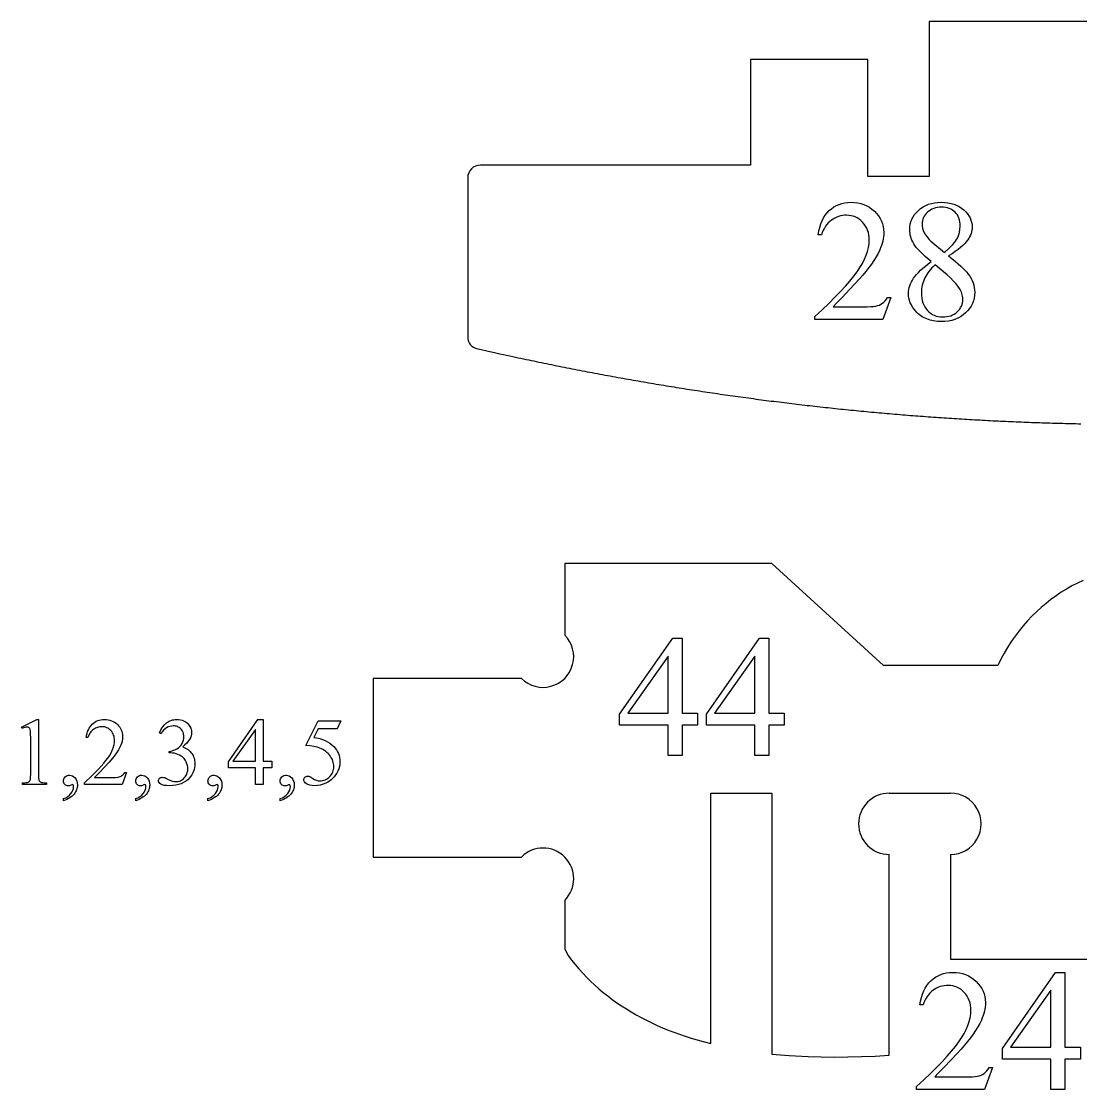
# Model space of a CAD drawing. Extents: x -27 to 581, y 232 to 579.
# Drawn here: x 367.6 to 420.7, y 462.7 to 516.2 of the extents above; entities that cross this region are included whole.
import ezdxf

# ---------------------------------------------------------------- set-up
doc = ezdxf.new("R2010")
doc.units = 0
doc.header["$MEASUREMENT"] = 0
doc.layers.get('0').update_dxf_attribs({"linetype": 'CONTINUOUS'})

msp = doc.modelspace()

# ---------------------------------------------------------------- linework, layer by layer
at = {"color": 1}
msp.add_line((434.206604, 516.228149), (413.119202, 516.228149), dxfattribs=at)
at = {"color": 1, "ltscale": 0.19435}
msp.add_line((413.119202, 516.228149), (413.119202, 508.454163), dxfattribs=at)
at = {"color": 1, "ltscale": 0.147057}
msp.add_line((410.047211, 514.308167), (404.164948, 514.308167), dxfattribs=at)
at = {"color": 1, "ltscale": 0.132214}
msp.add_line((404.164948, 514.308167), (404.164948, 509.019592), dxfattribs=at)
at = {"color": 1, "ltscale": 0.14635}
msp.add_line((410.047211, 508.454163), (410.047211, 514.308167), dxfattribs=at)
at = {"color": 1, "ltscale": 0.338807}
msp.add_line((404.164948, 509.019592), (390.612671, 509.019592), dxfattribs=at)
at = {"color": 1, "ltscale": 0.0768}
for p, q in [((413.119202, 508.454163), (410.047211, 508.454163)), ((402.161316, 477.522278), (405.233307, 477.522278))]:
    msp.add_line(p, q, dxfattribs=at)
at = {"color": 1, "ltscale": 0.198722}
msp.add_line((389.972687, 508.379608), (389.972687, 500.430725), dxfattribs=at)
at = {"color": 1, "ltscale": 0.004495}
msp.add_line((390.472534, 499.813721), (390.647888, 499.773895), dxfattribs=at)
at = {"color": 1, "ltscale": 0.007137}
msp.add_line((390.647888, 499.773895), (390.926331, 499.710968), dxfattribs=at)
at = {"color": 1, "ltscale": 0.006295}
msp.add_line((390.926331, 499.710968), (391.171997, 499.655762), dxfattribs=at)
at = {"color": 1, "ltscale": 0.005579}
msp.add_line((391.171997, 499.655762), (391.389801, 499.607117), dxfattribs=at)
at = {"color": 1, "ltscale": 0.004992}
msp.add_line((391.389801, 499.607117), (391.584747, 499.563843), dxfattribs=at)
at = {"color": 1, "ltscale": 0.004533}
msp.add_line((391.584747, 499.563843), (391.76181, 499.524811), dxfattribs=at)
at = {"color": 1, "ltscale": 0.004201}
msp.add_line((391.76181, 499.524811), (391.925934, 499.4888), dxfattribs=at)
at = {"color": 1, "ltscale": 0.00398}
msp.add_line((391.925934, 499.4888), (392.081451, 499.454834), dxfattribs=at)
at = {"color": 1, "ltscale": 0.003801}
msp.add_line((392.081451, 499.454834), (392.230011, 499.422516), dxfattribs=at)
at = {"color": 1, "ltscale": 0.003648}
msp.add_line((392.230011, 499.422516), (392.37262, 499.391632), dxfattribs=at)
at = {"color": 1, "ltscale": 0.00352}
msp.add_line((392.37262, 499.391632), (392.510254, 499.361969), dxfattribs=at)
at = {"color": 1, "ltscale": 0.003418}
msp.add_line((392.510254, 499.361969), (392.643921, 499.333282), dxfattribs=at)
at = {"color": 1, "ltscale": 0.003341}
msp.add_line((392.643921, 499.333282), (392.774597, 499.305359), dxfattribs=at)
at = {"color": 1, "ltscale": 0.00329}
msp.add_line((392.774597, 499.305359), (392.90332, 499.278015), dxfattribs=at)
at = {"color": 1, "ltscale": 0.003264}
msp.add_line((392.90332, 499.278015), (393.031036, 499.250977), dxfattribs=at)
at = {"color": 1, "ltscale": 0.003259}
for p, q in [((393.031036, 499.250977), (393.1586, 499.224121)), ((393.1586, 499.224121), (393.286194, 499.197327)), ((393.286194, 499.197327), (393.413788, 499.170654))]:
    msp.add_line(p, q, dxfattribs=at)
at = {"color": 1, "ltscale": 0.003258}
for p, q in [((393.413788, 499.170654), (393.541382, 499.144104)), ((393.541382, 499.144104), (393.669006, 499.117676)), ((393.669006, 499.117676), (393.796631, 499.091309)), ((393.924255, 499.065094), (394.05191, 499.038971))]:
    msp.add_line(p, q, dxfattribs=at)
at = {"color": 1, "ltscale": 0.003257}
for p, q in [((393.796631, 499.091309), (393.924255, 499.065094)), ((394.05191, 499.038971), (394.179565, 499.01297)), ((394.179565, 499.01297), (394.307251, 498.987061)), ((394.307251, 498.987061), (394.434937, 498.961273))]:
    msp.add_line(p, q, dxfattribs=at)
at = {"color": 1, "ltscale": 0.003256}
for p, q in [((394.434937, 498.961273), (394.562622, 498.935608)), ((394.562622, 498.935608), (394.690338, 498.910034)), ((394.690338, 498.910034), (394.818054, 498.884552)), ((394.818054, 498.884552), (394.945801, 498.859192))]:
    msp.add_line(p, q, dxfattribs=at)
at = {"color": 1, "ltscale": 0.003255}
for p, q in [((394.945801, 498.859192), (395.073547, 498.833984)), ((395.073547, 498.833984), (395.201294, 498.808838)), ((395.329041, 498.783813), (395.456818, 498.758911)), ((395.456818, 498.758911), (395.584625, 498.7341))]:
    msp.add_line(p, q, dxfattribs=at)
at = {"color": 1, "ltscale": 0.003254}
for p, q in [((395.201294, 498.808838), (395.329041, 498.783813)), ((395.584625, 498.7341), (395.712433, 498.709412)), ((395.712433, 498.709412), (395.84024, 498.684814)), ((396.095886, 498.635986), (396.223755, 498.611725)), ((420.470276, 496.056183), (420.600403, 496.053528)), ((420.600403, 496.053528), (420.73053, 496.050964))]:
    msp.add_line(p, q, dxfattribs=at)
at = {"color": 1, "ltscale": 0.003253}
for p, q in [((395.84024, 498.684814), (395.968048, 498.660339)), ((395.968048, 498.660339), (396.095886, 498.635986)), ((396.351593, 498.587585), (396.479462, 498.563538)), ((396.479462, 498.563538), (396.607361, 498.539612)), ((419.819855, 496.07132), (419.949921, 496.068054)), ((419.949921, 496.068054), (420.079987, 496.064911)), ((420.079987, 496.064911), (420.210083, 496.06189)), ((420.210083, 496.06189), (420.340179, 496.05896)), ((420.340179, 496.05896), (420.470276, 496.056183))]:
    msp.add_line(p, q, dxfattribs=at)
at = {"color": 1, "ltscale": 0.003252}
for p, q in [((396.223755, 498.611725), (396.351593, 498.587585)), ((396.607361, 498.539612), (396.73526, 498.515808)), ((396.73526, 498.515808), (396.863159, 498.492096)), ((396.991058, 498.468506), (397.118988, 498.445038)), ((397.118988, 498.445038), (397.246948, 498.421661)), ((419.169739, 496.089417), (419.299744, 496.085541)), ((419.429749, 496.081818), (419.559784, 496.078186)), ((419.559784, 496.078186), (419.689819, 496.074707)), ((419.689819, 496.074707), (419.819855, 496.07132))]:
    msp.add_line(p, q, dxfattribs=at)
at = {"color": 1, "ltscale": 0.003251}
for p, q in [((396.863159, 498.492096), (396.991058, 498.468506)), ((397.246948, 498.421661), (397.374878, 498.398407)), ((397.374878, 498.398407), (397.502838, 498.375244)), ((397.502838, 498.375244), (397.630829, 498.352203)), ((397.630829, 498.352203), (397.75882, 498.329285)), ((418.779816, 496.101654), (418.90979, 496.097473)), ((418.90979, 496.097473), (419.039764, 496.093384)), ((419.039764, 496.093384), (419.169739, 496.089417)), ((419.299744, 496.085541), (419.429749, 496.081818))]:
    msp.add_line(p, q, dxfattribs=at)
at = {"color": 1, "ltscale": 0.00325}
for p, q in [((397.75882, 498.329285), (397.88681, 498.306458)), ((397.88681, 498.306458), (398.014832, 498.283752)), ((398.014832, 498.283752), (398.142853, 498.261139)), ((398.142853, 498.261139), (398.270874, 498.238647)), ((398.270874, 498.238647), (398.398926, 498.216278)), ((398.526978, 498.194031), (398.65506, 498.171875)), ((417.870453, 496.134399), (418.000336, 496.129364)), ((418.260101, 496.119659), (418.390015, 496.11499)), ((418.390015, 496.11499), (418.519928, 496.110413)), ((418.519928, 496.110413), (418.649872, 496.105988)), ((418.649872, 496.105988), (418.779816, 496.101654))]:
    msp.add_line(p, q, dxfattribs=at)
at = {"color": 1, "ltscale": 0.003249}
for p, q in [((398.398926, 498.216278), (398.526978, 498.194031)), ((398.783112, 498.149811), (398.911224, 498.127899)), ((399.039307, 498.106079), (399.16745, 498.084351)), ((417.221252, 496.161316), (417.351074, 496.155701)), ((417.480896, 496.150208), (417.610748, 496.144806)), ((417.610748, 496.144806), (417.740601, 496.139557)), ((417.740601, 496.139557), (417.870453, 496.134399)), ((418.000336, 496.129364), (418.130219, 496.124451)), ((418.130219, 496.124451), (418.260101, 496.119659))]:
    msp.add_line(p, q, dxfattribs=at)
at = {"color": 1, "ltscale": 0.003248}
for p, q in [((398.65506, 498.171875), (398.783112, 498.149811)), ((398.911224, 498.127899), (399.039307, 498.106079)), ((399.16745, 498.084351), (399.295563, 498.062744)), ((399.295563, 498.062744), (399.423706, 498.04126)), ((399.423706, 498.04126), (399.551849, 498.019897)), ((399.551849, 498.019897), (399.680023, 497.998627)), ((399.680023, 497.998627), (399.808197, 497.977478)), ((399.936371, 497.956421), (400.064575, 497.935486)), ((416.572388, 496.191162), (416.702148, 496.184937)), ((416.702148, 496.184937), (416.831909, 496.178864)), ((416.96167, 496.172882), (417.091461, 496.167053)), ((417.091461, 496.167053), (417.221252, 496.161316)), ((417.351074, 496.155701), (417.480896, 496.150208))]:
    msp.add_line(p, q, dxfattribs=at)
at = {"color": 1, "ltscale": 0.003247}
for p, q in [((399.808197, 497.977478), (399.936371, 497.956421)), ((400.064575, 497.935486), (400.19278, 497.914673)), ((400.19278, 497.914673), (400.321014, 497.893982)), ((400.449219, 497.873352), (400.577484, 497.852875)), ((400.705719, 497.83252), (400.834015, 497.812256)), ((415.534821, 496.244965), (415.66449, 496.237823)), ((415.923828, 496.223907), (416.053528, 496.217102)), ((416.053528, 496.217102), (416.183228, 496.210449)), ((416.183228, 496.210449), (416.312927, 496.203888)), ((416.312927, 496.203888), (416.442657, 496.197449)), ((416.442657, 496.197449), (416.572388, 496.191162)), ((416.831909, 496.178864), (416.96167, 496.172882))]:
    msp.add_line(p, q, dxfattribs=at)
at = {"color": 1, "ltscale": 0.003246}
for p, q in [((400.321014, 497.893982), (400.449219, 497.873352)), ((400.577484, 497.852875), (400.705719, 497.83252)), ((400.834015, 497.812256), (400.96228, 497.792084)), ((400.96228, 497.792084), (401.090576, 497.772034)), ((401.090576, 497.772034), (401.218872, 497.752136)), ((401.218872, 497.752136), (401.347198, 497.7323)), ((401.347198, 497.7323), (401.475525, 497.712585)), ((401.603851, 497.692993), (401.732208, 497.673523)), ((401.860565, 497.654175), (401.988953, 497.634888)), ((414.498047, 496.306244), (414.627625, 496.298187)), ((414.886749, 496.28241), (415.016357, 496.274658)), ((415.016357, 496.274658), (415.145966, 496.26709)), ((415.145966, 496.26709), (415.275574, 496.259583)), ((415.405182, 496.252228), (415.534821, 496.244965)), ((415.66449, 496.237823), (415.794159, 496.230804)), ((415.794159, 496.230804), (415.923828, 496.223907))]:
    msp.add_line(p, q, dxfattribs=at)
at = {"color": 1, "ltscale": 0.003245}
for p, q in [((401.475525, 497.712585), (401.603851, 497.692993)), ((401.732208, 497.673523), (401.860565, 497.654175)), ((401.988953, 497.634888), (402.11734, 497.615753)), ((402.11734, 497.615753), (402.245728, 497.596741)), ((402.245728, 497.596741), (402.374146, 497.57782)), ((402.374146, 497.57782), (402.502563, 497.55899)), ((402.630981, 497.540314), (402.75943, 497.521729)), ((402.887878, 497.503235), (403.016357, 497.484894)), ((403.144836, 497.466644), (403.273346, 497.448517)), ((413.203186, 496.393311), (413.332642, 496.384094)), ((413.591522, 496.365967), (413.721008, 496.357086)), ((413.850464, 496.348328), (413.97998, 496.339691)), ((414.109467, 496.331146), (414.238983, 496.322723)), ((414.238983, 496.322723), (414.36853, 496.314423)), ((414.627625, 496.298187), (414.757172, 496.290222)), ((414.757172, 496.290222), (414.886749, 496.28241)), ((415.275574, 496.259583), (415.405182, 496.252228))]:
    msp.add_line(p, q, dxfattribs=at)
at = {"color": 1, "ltscale": 0.003244}
for p, q in [((402.502563, 497.55899), (402.630981, 497.540314)), ((402.75943, 497.521729), (402.887878, 497.503235)), ((403.016357, 497.484894), (403.144836, 497.466644)), ((403.401825, 497.430481), (403.530365, 497.412598)), ((403.658875, 497.394775), (403.787415, 497.377106)), ((403.787415, 497.377106), (403.915985, 497.359528)), ((404.173096, 497.324707), (404.301697, 497.307495)), ((411.909546, 496.491974), (412.038879, 496.481567)), ((412.297516, 496.461151), (412.42688, 496.451111)), ((412.556213, 496.441193), (412.685608, 496.431396)), ((412.814972, 496.421692), (412.944366, 496.412109)), ((412.944366, 496.412109), (413.073792, 496.402649)), ((413.332642, 496.384094), (413.462067, 496.374969)), ((413.462067, 496.374969), (413.591522, 496.365967)), ((413.721008, 496.357086), (413.850464, 496.348328)), ((413.97998, 496.339691), (414.109467, 496.331146)), ((414.36853, 496.314423), (414.498047, 496.306244))]:
    msp.add_line(p, q, dxfattribs=at)
at = {"color": 1, "ltscale": 0.003243}
for p, q in [((403.273346, 497.448517), (403.401825, 497.430481)), ((403.530365, 497.412598), (403.658875, 497.394775)), ((403.915985, 497.359528), (404.044525, 497.342072)), ((404.044525, 497.342072), (404.173096, 497.324707)), ((404.301697, 497.307495), (404.430298, 497.290375)), ((404.430298, 497.290375), (404.558899, 497.273376)), ((404.558899, 497.273376), (404.687531, 497.25647)), ((404.687531, 497.25647), (404.816162, 497.239685)), ((404.816162, 497.239685), (404.944824, 497.223022)), ((405.073456, 497.206482), (405.202148, 497.190033)), ((405.330811, 497.173706), (405.459503, 497.157471)), ((405.459503, 497.157471), (405.588226, 497.141357)), ((405.588226, 497.141357), (405.716949, 497.125397)), ((405.716949, 497.125397), (405.845673, 497.109497)), ((405.845673, 497.109497), (405.974426, 497.09375)), ((405.974426, 497.09375), (406.10318, 497.078094)), ((406.231934, 497.062561), (406.360718, 497.04715)), ((406.489502, 497.03183), (406.618317, 497.016632)), ((407.391357, 496.927856), (407.520264, 496.913452)), ((408.422791, 496.815857), (408.551788, 496.802368)), ((409.454987, 496.711182), (409.584076, 496.698608)), ((410.100494, 496.649475), (410.229645, 496.637451)), ((410.358795, 496.62558), (410.487976, 496.613831)), ((410.617126, 496.602173), (410.746338, 496.590637)), ((410.875519, 496.579193), (411.00473, 496.567902)), ((411.00473, 496.567902), (411.133972, 496.556702)), ((411.263184, 496.545624), (411.392456, 496.534668)), ((411.521698, 496.523804), (411.65097, 496.513092)), ((411.65097, 496.513092), (411.780273, 496.502472)), ((412.038879, 496.481567), (412.168182, 496.471313)), ((412.168182, 496.471313), (412.297516, 496.461151)), ((412.42688, 496.451111), (412.556213, 496.441193)), ((412.685608, 496.431396), (412.814972, 496.421692)), ((413.073792, 496.402649), (413.203186, 496.393311))]:
    msp.add_line(p, q, dxfattribs=at)
at = {"color": 1, "ltscale": 0.003242}
for p, q in [((404.944824, 497.223022), (405.073456, 497.206482)), ((405.202148, 497.190033), (405.330811, 497.173706)), ((406.10318, 497.078094), (406.231934, 497.062561)), ((406.360718, 497.04715), (406.489502, 497.03183)), ((406.618317, 497.016632), (406.747131, 497.001556)), ((406.747131, 497.001556), (406.875946, 496.986572)), ((406.875946, 496.986572), (407.004791, 496.971741)), ((407.004791, 496.971741), (407.133636, 496.957001)), ((407.133636, 496.957001), (407.262482, 496.942383)), ((407.262482, 496.942383), (407.391357, 496.927856)), ((407.520264, 496.913452), (407.64917, 496.89917)), ((407.64917, 496.89917), (407.778076, 496.88501)), ((407.778076, 496.88501), (407.906982, 496.870941)), ((407.906982, 496.870941), (408.035919, 496.856995)), ((408.035919, 496.856995), (408.164856, 496.84317)), ((408.164856, 496.84317), (408.293823, 496.829468)), ((408.293823, 496.829468), (408.422791, 496.815857)), ((408.551788, 496.802368), (408.680786, 496.789001)), ((408.680786, 496.789001), (408.809784, 496.775757)), ((408.809784, 496.775757), (408.938812, 496.762604)), ((408.938812, 496.762604), (409.067841, 496.749573)), ((409.067841, 496.749573), (409.196869, 496.736664)), ((409.196869, 496.736664), (409.325928, 496.723846)), ((409.325928, 496.723846), (409.454987, 496.711182)), ((409.584076, 496.698608), (409.713165, 496.686157)), ((409.713165, 496.686157), (409.842255, 496.673798)), ((409.842255, 496.673798), (409.971375, 496.66156)), ((409.971375, 496.66156), (410.100494, 496.649475)), ((410.229645, 496.637451), (410.358795, 496.62558)), ((410.487976, 496.613831), (410.617126, 496.602173)), ((410.746338, 496.590637), (410.875519, 496.579193)), ((411.133972, 496.556702), (411.263184, 496.545624)), ((411.392456, 496.534668), (411.521698, 496.523804)), ((411.780273, 496.502472), (411.909546, 496.491974))]:
    msp.add_line(p, q, dxfattribs=at)
at = {"color": 1, "ltscale": 0.089694}
msp.add_line((394.83844, 489.041168), (394.83844, 485.4534), dxfattribs=at)
at = {"color": 1, "ltscale": 0.259872}
msp.add_line((405.233307, 489.041168), (394.83844, 489.041168), dxfattribs=at)
at = {"color": 1, "ltscale": 0.189456}
msp.add_line((410.821411, 483.922272), (405.233307, 489.041168), dxfattribs=at)
at = {"color": 1, "ltscale": 0.007786}
msp.add_line((420.556915, 488.061371), (420.281281, 487.916412), dxfattribs=at)
at = {"color": 1, "ltscale": 0.007771}
msp.add_line((420.836914, 488.19635), (420.556915, 488.061371), dxfattribs=at)
at = {"color": 1, "ltscale": 0.00785}
msp.add_line((419.744293, 487.596497), (419.483551, 487.421509), dxfattribs=at)
at = {"color": 1, "ltscale": 0.007825}
msp.add_line((420.010284, 487.761444), (419.744293, 487.596497), dxfattribs=at)
at = {"color": 1, "ltscale": 0.007804}
msp.add_line((420.281281, 487.916412), (420.010284, 487.761444), dxfattribs=at)
at = {"color": 1, "ltscale": 0.007948}
msp.add_line((418.979187, 487.041595), (418.736145, 486.836639), dxfattribs=at)
at = {"color": 1, "ltscale": 0.007911}
msp.add_line((419.228424, 487.236572), (418.979187, 487.041595), dxfattribs=at)
at = {"color": 1, "ltscale": 0.007878}
msp.add_line((419.483551, 487.421509), (419.228424, 487.236572), dxfattribs=at)
at = {"color": 1, "ltscale": 0.008038}
msp.add_line((418.499664, 486.621704), (418.269989, 486.396729), dxfattribs=at)
at = {"color": 1, "ltscale": 0.007989}
msp.add_line((418.736145, 486.836639), (418.499664, 486.621704), dxfattribs=at)
at = {"color": 1, "ltscale": 0.008214}
msp.add_line((417.832397, 485.91684), (417.625122, 485.661896), dxfattribs=at)
at = {"color": 1, "ltscale": 0.00815}
msp.add_line((418.047485, 486.161804), (417.832397, 485.91684), dxfattribs=at)
at = {"color": 1, "ltscale": 0.008089}
msp.add_line((418.269989, 486.396729), (418.047485, 486.161804), dxfattribs=at)
at = {"color": 1, "ltscale": 0.008367}
msp.add_line((417.425903, 485.396973), (417.235077, 485.122009), dxfattribs=at)
at = {"color": 1, "ltscale": 0.008287}
msp.add_line((417.625122, 485.661896), (417.425903, 485.396973), dxfattribs=at)
at = {"color": 1, "ltscale": 0.00855}
msp.add_line((417.052948, 484.837097), (416.879822, 484.542145), dxfattribs=at)
at = {"color": 1, "ltscale": 0.008454}
msp.add_line((417.235077, 485.122009), (417.052948, 484.837097), dxfattribs=at)
at = {"color": 1, "ltscale": 0.008653}
msp.add_line((416.879822, 484.542145), (416.716034, 484.237213), dxfattribs=at)
at = {"color": 1, "ltscale": 0.143511}
msp.add_line((416.561859, 483.922272), (410.821411, 483.922272), dxfattribs=at)
at = {"color": 1, "ltscale": 0.008766}
msp.add_line((416.716034, 484.237213), (416.561859, 483.922272), dxfattribs=at)
at = {"color": 1, "ltscale": 0.185694}
for p, q in [((392.666199, 483.281158), (385.238434, 483.281158)), ((385.238434, 474.321167), (392.666199, 474.321167))]:
    msp.add_line(p, q, dxfattribs=at)
at = {"color": 1, "ltscale": 0.224}
msp.add_line((385.238434, 483.281158), (385.238434, 474.321167), dxfattribs=at)
at = {"color": 1, "ltscale": 0.313943}
msp.add_line((402.161316, 464.964569), (402.161316, 477.522278), dxfattribs=at)
at = {"color": 1, "ltscale": 0.327187}
msp.add_line((405.233307, 477.522278), (405.233307, 464.434814), dxfattribs=at)
at = {"color": 1, "ltscale": 0.076801}
msp.add_line((411.11557, 477.522278), (414.187592, 477.522278), dxfattribs=at)
at = {"color": 1, "ltscale": 0.251739}
msp.add_line((411.11557, 464.380737), (411.11557, 474.450287), dxfattribs=at)
at = {"color": 1, "ltscale": 0.131228}
msp.add_line((414.187592, 474.450287), (414.187592, 469.201172), dxfattribs=at)
at = {"color": 1, "ltscale": 0.061216}
msp.add_line((394.83844, 472.148926), (394.83844, 469.700287), dxfattribs=at)
at = {"color": 1, "ltscale": 0.009149}
msp.add_line((394.83844, 469.700287), (395.008606, 469.376312), dxfattribs=at)
at = {"color": 1, "ltscale": 0.007191}
msp.add_line((395.008606, 469.376312), (395.184052, 469.148376), dxfattribs=at)
at = {"color": 1, "ltscale": 0.007159}
msp.add_line((395.184052, 469.148376), (395.364807, 468.92627), dxfattribs=at)
at = {"color": 1, "ltscale": 0.007131}
msp.add_line((395.364807, 468.92627), (395.550751, 468.709991), dxfattribs=at)
at = {"color": 1, "ltscale": 0.263593}
msp.add_line((414.187592, 469.201172), (424.731293, 469.201172), dxfattribs=at)
at = {"color": 1, "ltscale": 0.007109}
msp.add_line((395.550751, 468.709991), (395.741913, 468.499451), dxfattribs=at)
at = {"color": 1, "ltscale": 0.007093}
msp.add_line((395.741913, 468.499451), (395.938232, 468.294647), dxfattribs=at)
at = {"color": 1, "ltscale": 0.007081}
msp.add_line((395.938232, 468.294647), (396.139618, 468.09549), dxfattribs=at)
at = {"color": 1, "ltscale": 0.007075}
msp.add_line((396.139618, 468.09549), (396.3461, 467.901978), dxfattribs=at)
at = {"color": 1, "ltscale": 0.007074}
msp.add_line((396.3461, 467.901978), (396.557617, 467.71405), dxfattribs=at)
at = {"color": 1, "ltscale": 0.007077}
msp.add_line((396.557617, 467.71405), (396.774109, 467.531677), dxfattribs=at)
at = {"color": 1, "ltscale": 0.007086}
msp.add_line((396.774109, 467.531677), (396.995575, 467.354797), dxfattribs=at)
at = {"color": 1, "ltscale": 0.007098}
msp.add_line((396.995575, 467.354797), (397.221924, 467.183411), dxfattribs=at)
at = {"color": 1, "ltscale": 0.007116}
msp.add_line((397.221924, 467.183411), (397.453156, 467.017395), dxfattribs=at)
at = {"color": 1, "ltscale": 0.007138}
msp.add_line((397.453156, 467.017395), (397.689209, 466.856781), dxfattribs=at)
at = {"color": 1, "ltscale": 0.007164}
msp.add_line((397.689209, 466.856781), (397.930054, 466.701477), dxfattribs=at)
at = {"color": 1, "ltscale": 0.007195}
msp.add_line((397.930054, 466.701477), (398.175659, 466.551483), dxfattribs=at)
at = {"color": 1, "ltscale": 0.007229}
msp.add_line((398.175659, 466.551483), (398.425964, 466.406738), dxfattribs=at)
at = {"color": 1, "ltscale": 0.007267}
msp.add_line((398.425964, 466.406738), (398.680939, 466.267181), dxfattribs=at)
at = {"color": 1, "ltscale": 0.007308}
msp.add_line((398.680939, 466.267181), (398.940552, 466.132813), dxfattribs=at)
at = {"color": 1, "ltscale": 0.007353}
msp.add_line((398.940552, 466.132813), (399.204742, 466.00354), dxfattribs=at)
at = {"color": 1, "ltscale": 0.007402}
msp.add_line((399.204742, 466.00354), (399.473511, 465.879333), dxfattribs=at)
at = {"color": 1, "ltscale": 0.007452}
msp.add_line((399.473511, 465.879333), (399.746765, 465.760193), dxfattribs=at)
at = {"color": 1, "ltscale": 0.007507}
msp.add_line((399.746765, 465.760193), (400.024506, 465.646027), dxfattribs=at)
at = {"color": 1, "ltscale": 0.007564}
msp.add_line((400.024506, 465.646027), (400.306671, 465.536804), dxfattribs=at)
at = {"color": 1, "ltscale": 0.007624}
msp.add_line((400.306671, 465.536804), (400.593231, 465.432495), dxfattribs=at)
at = {"color": 1, "ltscale": 0.007686}
msp.add_line((400.593231, 465.432495), (400.884155, 465.333069), dxfattribs=at)
at = {"color": 1, "ltscale": 0.007751}
msp.add_line((400.884155, 465.333069), (401.179382, 465.238434), dxfattribs=at)
at = {"color": 1, "ltscale": 0.007817}
msp.add_line((401.179382, 465.238434), (401.478882, 465.14859), dxfattribs=at)
at = {"color": 1, "ltscale": 0.007885}
msp.add_line((401.478882, 465.14859), (401.782593, 465.063477), dxfattribs=at)
at = {"color": 1, "ltscale": 0.009786}
msp.add_line((401.782593, 465.063477), (402.161316, 464.964569), dxfattribs=at)
at = {"color": 1, "ltscale": 0.021814}
msp.add_line((405.233307, 464.434814), (406.103333, 464.368286), dxfattribs=at)
at = {"color": 1, "ltscale": 0.007901}
msp.add_line((406.103333, 464.368286), (406.418701, 464.347626), dxfattribs=at)
at = {"color": 1, "ltscale": 0.007966}
msp.add_line((406.418701, 464.347626), (406.736877, 464.33017), dxfattribs=at)
at = {"color": 1, "ltscale": 0.008032}
msp.add_line((406.736877, 464.33017), (407.057831, 464.315887), dxfattribs=at)
at = {"color": 1, "ltscale": 0.016259}
msp.add_line((407.057831, 464.315887), (407.707916, 464.296722), dxfattribs=at)
at = {"color": 1, "ltscale": 0.016522}
msp.add_line((407.707916, 464.296722), (408.368744, 464.289856), dxfattribs=at)
at = {"color": 1, "ltscale": 0.016786}
msp.add_line((408.368744, 464.289856), (409.040161, 464.295074), dxfattribs=at)
at = {"color": 1, "ltscale": 0.017049}
msp.add_line((409.040161, 464.295074), (409.721893, 464.312134), dxfattribs=at)
at = {"color": 1, "ltscale": 0.017312}
msp.add_line((409.721893, 464.312134), (410.413788, 464.340759), dxfattribs=at)
at = {"color": 1, "ltscale": 0.017573}
msp.add_line((410.413788, 464.340759), (411.11557, 464.380737), dxfattribs=at)
at = {"color": 18}
for points in [[(411.194, 502.385559), (410.790436, 501.276917), (407.392212, 501.276917), (407.392212, 501.434082), (407.753204, 501.768188), (408.086456, 502.086639), (408.391968, 502.389404), (408.669739, 502.676544), (408.919769, 502.947998), (409.142029, 503.203796), (409.336578, 503.443939), (409.503357, 503.668396), (409.646729, 503.882721), (409.770966, 504.092377), (409.876099, 504.297424), (409.962128, 504.497803), (410.029022, 504.693512), (410.076813, 504.884583), (410.105499, 505.071045), (410.115051, 505.252838), (410.109802, 505.38678), (410.094086, 505.514587), (410.067871, 505.636322), (410.031158, 505.751953), (409.983978, 505.86145), (409.9263, 505.964874), (409.858124, 506.062164), (409.77948, 506.153351), (409.693512, 506.235992), (409.603455, 506.307617), (409.509277, 506.368195), (409.41098, 506.417786), (409.308563, 506.45636), (409.202026, 506.483887), (409.0914, 506.500427), (408.976654, 506.50592), (408.871796, 506.502045), (408.769684, 506.490387), (408.670319, 506.470978), (408.573639, 506.443787), (408.479675, 506.408875), (408.388458, 506.36615), (408.299957, 506.315674), (408.214172, 506.257446), (408.132507, 506.191681), (408.056335, 506.118713), (407.985687, 506.038513), (407.920532, 505.95105), (407.860901, 505.856384), (407.806763, 505.754456), (407.758148, 505.645325), (407.715057, 505.528931), (407.557892, 505.528931), (407.58963, 505.719696), (407.631805, 505.899017), (407.684418, 506.066956), (407.747437, 506.22345), (407.820892, 506.36853), (407.904755, 506.502197), (407.999023, 506.624451), (408.103729, 506.735291), (408.217041, 506.833862), (408.337219, 506.919281), (408.464233, 506.991577), (408.598053, 507.05072), (408.738739, 507.09671), (408.88623, 507.129547), (409.040588, 507.149261), (409.201782, 507.155823), (409.373383, 507.148804), (409.53775, 507.127686), (409.694885, 507.092529), (409.844788, 507.043274), (409.987457, 506.97995), (410.122894, 506.902557), (410.251068, 506.811096), (410.37204, 506.705566), (410.482056, 506.590485), (410.577393, 506.470337), (410.658081, 506.345184), (410.724091, 506.214966), (410.775421, 506.079681), (410.812073, 505.939392), (410.834076, 505.794006), (410.841431, 505.643616), (410.838226, 505.534241), (410.828674, 505.424866), (410.812744, 505.315491), (410.790436, 505.206116), (410.76178, 505.096741), (410.726746, 504.987335), (410.685303, 504.87796), (410.637512, 504.768585), (410.552826, 504.595276), (410.455933, 504.419464), (410.346832, 504.241119), (410.225494, 504.060272), (410.091949, 503.876892), (409.946198, 503.690979), (409.788239, 503.502533), (409.618073, 503.311584), (409.138855, 502.791229), (408.758942, 502.385559), (408.478333, 502.094604), (408.296997, 501.918335), (409.80072, 501.918335), (410.01297, 501.920441), (410.190979, 501.926819), (410.334747, 501.937439), (410.444244, 501.952301), (410.534393, 501.973663), (410.619995, 502.003784), (410.701111, 502.042694), (410.77771, 502.090363), (410.84964, 502.147827), (410.916809, 502.216187), (410.979218, 502.295441), (411.036835, 502.385559)], [(413.224426, 504.178131), (412.912872, 504.444702), (412.779907, 504.567627), (412.66214, 504.683624), (412.55954, 504.792725), (412.472168, 504.894958), (412.399994, 504.990265), (412.343018, 505.078674), (412.296722, 505.164032), (412.256592, 505.250183), (412.222656, 505.337128), (412.194885, 505.424866), (412.173279, 505.513397), (412.157837, 505.602722), (412.14859, 505.692871), (412.145477, 505.783813), (412.152252, 505.92157), (412.172577, 506.054474), (412.206421, 506.182526), (412.253815, 506.305756), (412.314728, 506.424133), (412.389221, 506.537659), (412.477203, 506.646332), (412.578766, 506.750183), (412.691528, 506.845245), (412.813202, 506.927643), (412.943756, 506.997375), (413.083191, 507.054413), (413.231537, 507.098785), (413.388763, 507.130493), (413.554901, 507.149506), (413.729919, 507.155823), (413.899841, 507.149933), (414.061249, 507.132202), (414.214172, 507.102661), (414.358582, 507.06134), (414.494507, 507.008179), (414.621948, 506.943176), (414.740875, 506.866394), (414.851318, 506.777771), (414.950897, 506.68161), (415.03717, 506.582123), (415.110168, 506.479309), (415.169922, 506.373169), (415.21637, 506.263733), (415.249573, 506.15097), (415.26947, 506.034882), (415.276123, 505.915466), (415.272522, 505.834595), (415.26178, 505.753265), (415.243866, 505.67157), (415.218781, 505.589478), (415.186523, 505.506958), (415.147095, 505.424072), (415.100494, 505.340759), (415.046722, 505.25708), (414.981628, 505.171326), (414.90097, 505.081848), (414.80481, 504.988678), (414.693115, 504.891785), (414.565857, 504.791138), (414.423096, 504.686829), (414.264801, 504.578766), (414.090973, 504.46698), (414.433197, 504.193542), (414.712219, 503.950867), (414.828033, 503.841095), (414.92807, 503.739014), (415.012299, 503.644653), (415.080719, 503.557953), (415.156372, 503.448914), (415.221954, 503.338409), (415.277435, 503.22644), (415.322845, 503.113007), (415.358154, 502.998108), (415.383362, 502.881775), (415.398499, 502.763977), (415.403534, 502.644684), (415.396301, 502.495575), (415.374603, 502.35199), (415.33844, 502.213898), (415.287781, 502.081329), (415.222687, 501.954254), (415.143097, 501.832703), (415.049042, 501.716644), (414.940521, 501.60611), (414.820282, 501.505066), (414.690979, 501.41748), (414.552673, 501.343384), (414.405304, 501.282745), (414.248932, 501.235596), (414.083557, 501.201904), (413.909119, 501.181702), (413.725677, 501.174957), (413.526367, 501.182983), (413.338318, 501.207092), (413.161591, 501.247223), (412.996124, 501.303467), (412.917603, 501.337585), (412.841919, 501.375732), (412.769073, 501.417908), (412.699036, 501.46405), (412.631805, 501.514252), (412.567413, 501.568481), (412.505829, 501.626709), (412.447083, 501.688934), (412.361481, 501.793152), (412.287262, 501.899719), (412.224487, 502.008728), (412.173096, 502.120087), (412.133148, 502.233856), (412.104614, 502.350006), (412.087494, 502.468536), (412.081787, 502.589478), (412.085785, 502.684937), (412.097839, 502.780212), (412.11792, 502.875305), (412.146027, 502.970184), (412.182159, 503.06485), (412.226318, 503.159332), (412.278534, 503.253601), (412.338776, 503.347687), (412.408813, 503.442902), (412.490479, 503.540588), (412.583771, 503.640686), (412.68869, 503.743286), (412.805206, 503.848297), (412.933319, 503.955811), (413.073059, 504.065735)], [(413.891327, 504.63266), (414.122833, 504.849945), (414.307617, 505.043091), (414.382477, 505.130615), (414.445679, 505.212067), (414.497162, 505.287506), (414.536987, 505.356903), (414.596466, 505.494019), (414.638947, 505.639893), (414.664429, 505.794556), (414.672913, 505.957947), (414.669006, 506.066437), (414.657257, 506.168884), (414.637695, 506.265289), (414.61026, 506.355652), (414.575012, 506.440002), (414.531952, 506.51828), (414.481049, 506.590515), (414.422302, 506.656738), (414.356812, 506.715942), (414.285583, 506.767303), (414.208649, 506.81073), (414.126038, 506.846283), (414.037689, 506.873932), (413.943634, 506.893677), (413.843872, 506.905518), (413.738403, 506.909485), (413.632629, 506.905548), (413.53186, 506.893799), (413.436157, 506.874207), (413.34549, 506.846802), (413.259888, 506.811584), (413.179291, 506.768494), (413.10376, 506.71759), (413.033295, 506.658844), (412.969574, 506.594849), (412.914337, 506.528229), (412.867615, 506.458923), (412.829376, 506.386993), (412.799652, 506.312378), (412.778412, 506.235138), (412.765656, 506.155212), (412.761414, 506.072662), (412.768463, 505.962219), (412.789551, 505.851776), (412.824738, 505.741333), (412.873993, 505.63089), (412.936249, 505.521759), (413.010437, 505.415314), (413.096588, 505.311493), (413.194702, 505.210358)], [(413.424072, 504.016724), (413.338776, 503.941559), (413.259216, 503.864746), (413.185333, 503.786255), (413.117188, 503.706116), (413.054718, 503.624298), (412.997955, 503.540833), (412.94693, 503.455719), (412.901611, 503.368927), (412.861786, 503.280426), (412.827271, 503.190125), (412.798065, 503.098022), (412.77417, 503.00415), (412.755585, 502.908478), (412.74231, 502.811005), (412.734344, 502.711761), (412.731689, 502.610718), (412.736359, 502.477142), (412.750397, 502.350403), (412.773804, 502.230499), (412.806549, 502.117432), (412.848663, 502.0112), (412.900146, 501.911804), (412.960968, 501.819275), (413.031158, 501.733521), (413.108582, 501.656372), (413.191101, 501.589508), (413.278748, 501.532928), (413.371521, 501.486633), (413.46936, 501.450623), (413.572357, 501.424927), (413.68045, 501.409485), (413.79364, 501.404327), (413.905457, 501.408386), (414.011597, 501.420532), (414.11203, 501.440765), (414.206726, 501.469116), (414.295746, 501.505554), (414.379028, 501.550079), (414.456635, 501.602722), (414.528503, 501.663452), (414.593201, 501.72995), (414.649292, 501.799927), (414.696747, 501.873322), (414.735596, 501.950165), (414.765778, 502.030487), (414.787354, 502.114258), (414.800293, 502.201477), (414.804596, 502.292114), (414.802094, 502.367584), (414.794525, 502.441071), (414.781921, 502.512543), (414.764252, 502.582031), (414.741547, 502.649536), (414.713806, 502.715027), (414.68103, 502.778564), (414.643188, 502.840088), (414.558167, 502.95697), (414.453888, 503.082458), (414.330383, 503.216614), (414.187622, 503.359375), (414.025604, 503.510773), (413.84433, 503.670776), (413.643829, 503.839447)], [(401.504486, 481.537537), (401.504486, 480.934357), (400.731384, 480.934357), (400.731384, 479.413666), (400.030487, 479.413666), (400.030487, 480.934357), (397.592255, 480.934357), (397.592255, 481.478088), (400.26413, 485.292603), (400.731384, 485.292603), (400.731384, 481.537537)], [(405.854218, 481.537537), (405.854218, 480.934357), (405.081116, 480.934357), (405.081116, 479.413666), (404.380219, 479.413666), (404.380219, 480.934357), (401.941986, 480.934357), (401.941986, 481.478088), (404.613861, 485.292603), (405.081116, 485.292603), (405.081116, 481.537537)], [(400.030487, 481.537537), (400.030487, 484.396301), (398.008545, 481.537537)], [(404.380219, 481.537537), (404.380219, 484.396301), (402.358276, 481.537537)], [(367.584625, 480.838867), (368.363373, 481.218811), (368.441254, 481.218811), (368.441254, 478.516754), (368.446869, 478.298462), (368.453857, 478.227386), (368.463684, 478.181641), (368.477905, 478.150543), (368.498199, 478.12326), (368.524536, 478.099792), (368.556885, 478.0802), (368.60144, 478.064392), (368.664276, 478.05246), (368.745392, 478.044342), (368.844788, 478.04007), (368.844788, 477.952759), (367.641266, 477.952759), (367.641266, 478.04007), (367.744507, 478.04425), (367.827698, 478.052155), (367.890808, 478.063721), (367.933899, 478.07901), (367.964417, 478.097595), (367.989929, 478.11911), (368.010437, 478.143616), (368.025909, 478.171021), (368.037292, 478.214325), (368.04538, 478.286377), (368.05188, 478.516754), (368.05188, 480.244202), (368.04599, 480.530914), (368.038605, 480.62738), (368.02829, 480.692566), (368.018341, 480.727814), (368.004974, 480.758057), (367.988251, 480.783264), (367.968109, 480.803497), (367.94516, 480.81897), (367.920013, 480.830017), (367.863098, 480.838867), (367.815155, 480.83432), (367.758667, 480.820587), (367.693634, 480.797729), (367.620026, 480.765747)], [(372.858948, 478.568665), (372.634766, 477.952759), (370.746857, 477.952759), (370.746857, 478.04007), (371.132568, 478.402588), (371.302277, 478.570801), (371.456604, 478.730347), (371.59549, 478.881134), (371.718994, 479.023254), (371.827057, 479.156647), (371.919739, 479.281372), (371.999359, 479.400421), (372.06839, 479.516907), (372.126801, 479.630798), (372.174591, 479.742126), (372.211761, 479.850861), (372.238312, 479.957031), (372.254242, 480.060608), (372.259552, 480.161591), (372.256653, 480.236023), (372.247894, 480.307037), (372.233337, 480.374634), (372.212952, 480.438873), (372.186737, 480.499725), (372.154694, 480.55719), (372.116821, 480.611237), (372.07312, 480.661896), (372.02536, 480.707794), (371.975342, 480.747589), (371.923004, 480.78125), (371.868408, 480.808807), (371.811493, 480.830231), (371.752319, 480.84552), (371.690857, 480.854706), (371.627106, 480.857758), (371.512146, 480.849121), (371.403198, 480.823242), (371.300323, 480.78009), (371.203491, 480.719727), (371.158142, 480.683197), (371.115814, 480.642639), (371.076569, 480.598083), (371.040375, 480.5495), (370.977173, 480.440277), (370.926208, 480.315002), (370.838898, 480.315002), (370.856537, 480.420959), (370.879974, 480.520599), (370.90921, 480.613892), (370.944214, 480.700836), (370.985016, 480.781433), (371.031586, 480.855713), (371.083984, 480.923615), (371.142151, 480.985199), (371.205109, 481.039948), (371.271881, 481.087402), (371.342438, 481.127563), (371.416779, 481.1604), (371.494934, 481.185974), (371.576874, 481.204224), (371.662628, 481.215179), (371.752167, 481.218811), (371.847504, 481.214905), (371.938843, 481.203186), (372.026123, 481.183655), (372.109406, 481.156281), (372.18866, 481.121094), (372.263916, 481.078125), (372.335114, 481.027313), (372.402313, 480.968689), (372.46344, 480.904724), (372.516418, 480.838013), (372.561218, 480.768463), (372.5979, 480.696106), (372.626434, 480.620972), (372.64679, 480.54303), (372.659027, 480.46228), (372.663086, 480.378723), (372.656006, 480.257172), (372.634766, 480.135651), (372.599365, 480.014099), (372.549805, 479.892578), (372.502777, 479.796295), (372.448944, 479.698608), (372.388306, 479.599548), (372.320923, 479.499054), (372.165741, 479.293884), (371.983459, 479.08313), (371.506165, 478.568665), (371.35025, 478.407043), (371.249512, 478.309082), (372.08493, 478.309082), (372.301727, 478.313812), (372.442444, 478.327972), (372.492523, 478.339844), (372.54007, 478.356567), (372.585144, 478.378174), (372.627686, 478.404663), (372.667664, 478.436584), (372.704987, 478.474579), (372.739624, 478.518616), (372.771637, 478.568665)], [(374.513245, 480.543884), (374.586182, 480.69635), (374.668091, 480.830322), (374.759033, 480.945892), (374.807861, 480.996765), (374.858948, 481.04303), (374.912781, 481.084229), (374.969788, 481.119934), (375.030029, 481.150146), (375.093475, 481.174866), (375.160126, 481.194092), (375.22998, 481.207825), (375.30304, 481.216064), (375.379303, 481.218811), (375.472687, 481.214905), (375.560425, 481.203186), (375.642578, 481.183655), (375.719147, 481.156281), (375.79007, 481.121094), (375.855408, 481.078125), (375.915161, 481.027313), (375.969299, 480.968689), (376.037415, 480.87384), (376.08609, 480.775757), (376.103149, 480.725494), (376.115295, 480.674438), (376.122589, 480.622559), (376.125031, 480.569855), (376.118164, 480.482178), (376.097595, 480.393738), (376.063324, 480.304596), (376.015289, 480.214691), (375.953583, 480.124054), (375.878143, 480.032684), (375.788971, 479.940582), (375.686096, 479.847717), (375.824585, 479.783722), (375.887085, 479.74707), (375.945099, 479.707336), (375.998596, 479.66449), (376.047607, 479.61853), (376.092102, 479.569489), (376.132111, 479.517334), (376.167511, 479.462494), (376.198181, 479.405273), (376.224152, 479.345673), (376.245392, 479.283722), (376.261902, 479.219421), (376.273712, 479.15274), (376.280792, 479.08374), (376.283142, 479.012329), (376.279022, 478.910217), (376.266632, 478.811584), (376.245972, 478.716431), (376.217072, 478.624725), (376.179901, 478.536499), (376.134491, 478.451721), (376.08078, 478.370422), (376.018829, 478.292572), (375.927887, 478.199646), (375.82724, 478.11911), (375.716949, 478.050964), (375.597015, 477.995239), (375.467407, 477.951874), (375.328125, 477.920898), (375.179199, 477.902313), (375.020599, 477.896118), (374.871857, 477.901123), (374.748932, 477.916168), (374.651794, 477.941254), (374.612915, 477.95755), (374.580505, 477.976349), (374.529388, 478.017212), (374.492889, 478.05954), (374.470978, 478.103333), (374.463684, 478.148621), (374.467133, 478.181824), (374.477539, 478.212921), (374.494873, 478.241974), (374.519135, 478.268982), (374.548279, 478.291687), (374.5802, 478.307922), (374.614929, 478.317627), (374.652466, 478.320892), (374.712067, 478.316162), (374.772827, 478.302002), (374.838318, 478.274567), (374.954529, 478.215881), (375.07431, 478.156586), (375.150421, 478.12738), (375.240662, 478.10791), (375.336823, 478.10144), (375.396027, 478.10434), (375.453278, 478.113068), (375.508575, 478.127625), (375.56192, 478.14801), (375.613281, 478.174255), (375.66272, 478.206299), (375.710205, 478.244141), (375.755707, 478.287842), (375.797485, 478.33551), (375.833679, 478.385345), (375.864288, 478.437317), (375.889343, 478.491394), (375.908844, 478.547607), (375.92276, 478.605988), (375.931091, 478.666504), (375.933899, 478.729156), (375.928711, 478.821777), (375.913239, 478.913208), (375.887421, 479.003479), (375.851288, 479.09259), (375.819885, 479.154663), (375.786987, 479.208801), (375.752625, 479.254944), (375.716766, 479.293152), (375.661316, 479.339264), (375.596436, 479.383118), (375.522095, 479.424805), (375.438324, 479.464264), (375.349365, 479.497803), (375.259552, 479.52179), (375.168854, 479.536163), (375.07724, 479.540955), (375.00174, 479.540955), (375.00174, 479.611755), (375.095032, 479.628998), (375.188446, 479.657166), (375.282043, 479.696259), (375.375763, 479.746277), (375.463165, 479.804504), (375.53772, 479.868378), (375.599457, 479.937866), (375.648346, 480.012939), (375.685516, 480.092712), (375.712067, 480.176331), (375.727997, 480.263794), (375.733307, 480.355103), (375.730927, 480.414429), (375.723785, 480.470825), (375.711884, 480.524292), (375.695251, 480.57489), (375.673828, 480.622528), (375.647675, 480.667267), (375.61676, 480.709106), (375.581085, 480.748047), (375.54187, 480.783142), (375.500336, 480.813599), (375.456482, 480.839355), (375.410278, 480.860413), (375.361786, 480.876801), (375.310944, 480.888519), (375.257813, 480.895538), (375.202332, 480.897888), (375.112762, 480.891754), (375.026947, 480.873413), (374.944916, 480.842804), (374.866638, 480.799957), (374.792114, 480.744873), (374.721344, 480.677521), (374.654358, 480.597961), (374.591125, 480.506134)], [(380.141571, 479.13269), (380.141571, 478.797577), (379.712067, 478.797577), (379.712067, 477.952759), (379.322662, 477.952759), (379.322662, 478.797577), (377.968109, 478.797577), (377.968109, 479.09967), (379.452484, 481.218811), (379.712067, 481.218811), (379.712067, 479.13269)], [(383.615295, 481.15274), (383.431244, 480.751587), (382.468414, 480.751587), (382.258362, 480.322083), (382.410645, 480.294678), (382.55484, 480.258484), (382.690887, 480.213562), (382.818848, 480.159821), (382.93869, 480.097321), (383.050415, 480.026062), (383.154022, 479.945984), (383.249512, 479.857178), (383.32309, 479.775177), (383.386841, 479.689636), (383.440796, 479.600525), (383.484924, 479.507904), (383.519257, 479.411743), (383.543762, 479.312042), (383.558472, 479.208801), (383.563385, 479.10202), (383.556976, 478.978119), (383.53772, 478.858948), (383.505646, 478.744507), (383.460724, 478.634766), (383.406097, 478.531372), (383.344788, 478.435944), (383.276886, 478.34848), (383.202332, 478.268982), (383.122223, 478.197144), (383.03772, 478.13269), (382.948792, 478.075623), (382.855408, 478.025909), (382.718842, 477.969116), (382.580505, 477.928558), (382.440369, 477.904236), (382.298492, 477.896118), (382.164337, 477.902222), (382.049805, 477.920593), (381.954895, 477.951202), (381.914795, 477.9711), (381.879608, 477.994049), (381.822296, 478.04425), (381.781372, 478.096985), (381.756836, 478.152222), (381.748627, 478.209961), (381.752014, 478.242065), (381.762207, 478.272217), (381.779175, 478.300476), (381.802917, 478.326782), (381.831818, 478.348999), (381.864258, 478.364838), (381.900269, 478.374359), (381.939789, 478.377533), (381.997314, 478.372803), (382.04715, 478.358643), (382.109406, 478.325012), (382.204102, 478.261902), (382.292877, 478.208191), (382.382263, 478.169861), (382.472229, 478.146851), (382.562805, 478.139191), (382.630768, 478.142456), (382.696655, 478.152222), (382.760406, 478.168549), (382.822083, 478.191406), (382.881653, 478.220764), (382.939117, 478.256653), (382.994476, 478.299072), (383.04776, 478.348022), (383.09671, 478.401672), (383.13913, 478.45813), (383.175018, 478.517456), (383.204376, 478.57959), (383.227234, 478.644592), (383.243561, 478.712402), (383.253326, 478.783081), (383.256592, 478.856567), (383.253693, 478.928528), (383.244934, 478.999268), (383.230377, 479.068817), (383.209991, 479.137115), (383.183777, 479.204224), (383.151733, 479.270081), (383.113861, 479.334747), (383.07016, 479.398193), (383.021362, 479.459229), (382.968109, 479.516693), (382.910431, 479.570587), (382.848328, 479.62088), (382.78183, 479.667633), (382.710876, 479.710785), (382.635498, 479.750366), (382.555725, 479.786377), (382.415436, 479.833862), (382.251892, 479.870148), (382.065002, 479.895233), (381.854828, 479.909088), (382.468414, 481.15274)], [(379.322662, 479.13269), (379.322662, 480.720886), (378.199371, 479.13269)], [(369.694366, 477.14801), (369.694366, 477.251862), (369.809021, 477.297516), (369.910004, 477.354218), (369.997223, 477.421997), (370.07077, 477.500824), (370.129089, 477.586456), (370.170746, 477.674561), (370.19577, 477.765198), (370.204102, 477.858337), (370.198792, 477.899658), (370.182861, 477.933868), (370.166321, 477.949799), (370.149811, 477.955109), (370.108521, 477.943298), (370.03653, 477.907898), (369.992889, 477.891968), (369.946869, 477.886658), (369.891998, 477.890961), (369.843018, 477.903778), (369.799957, 477.925171), (369.762787, 477.955109), (369.732849, 477.992554), (369.711456, 478.03653), (369.698639, 478.086975), (369.694366, 478.14389), (369.69989, 478.199646), (369.716492, 478.251282), (369.744141, 478.298767), (369.782867, 478.342133), (369.829529, 478.378265), (369.881073, 478.404083), (369.9375, 478.419556), (369.998779, 478.424744), (370.074524, 478.41626), (370.145996, 478.390808), (370.213165, 478.348389), (370.276062, 478.289032), (370.329254, 478.215637), (370.367218, 478.131226), (370.390015, 478.035706), (370.397614, 477.929138), (370.394958, 477.868927), (370.387054, 477.809753), (370.373871, 477.751648), (370.355408, 477.694641), (370.331696, 477.638672), (370.302704, 477.583801), (370.268433, 477.529968), (370.228882, 477.477234), (370.183624, 477.426392), (370.132202, 477.378357), (370.074615, 477.333038), (370.010864, 477.290497), (369.940979, 477.250732), (369.864929, 477.213745)], [(373.319153, 477.14801), (373.319153, 477.251862), (373.433807, 477.297516), (373.53476, 477.354218), (373.622009, 477.421997), (373.695526, 477.500824), (373.753876, 477.586456), (373.795532, 477.674561), (373.820526, 477.765198), (373.828857, 477.858337), (373.823547, 477.899658), (373.807648, 477.933868), (373.791107, 477.949799), (373.774597, 477.955109), (373.733307, 477.943298), (373.661316, 477.907898), (373.617676, 477.891968), (373.571655, 477.886658), (373.516785, 477.890961), (373.467804, 477.903778), (373.424744, 477.925171), (373.387573, 477.955109), (373.357635, 477.992554), (373.336243, 478.03653), (373.323425, 478.086975), (373.319153, 478.14389), (373.324677, 478.199646), (373.341248, 478.251282), (373.368927, 478.298767), (373.407623, 478.342133), (373.454315, 478.378265), (373.505859, 478.404083), (373.562286, 478.419556), (373.623566, 478.424744), (373.69931, 478.41626), (373.770752, 478.390808), (373.837952, 478.348389), (373.900848, 478.289032), (373.95401, 478.215637), (373.992004, 478.131226), (374.014801, 478.035706), (374.022369, 477.929138), (374.019745, 477.868927), (374.011841, 477.809753), (373.998657, 477.751648), (373.980194, 477.694641), (373.956482, 477.638672), (373.92746, 477.583801), (373.893188, 477.529968), (373.853638, 477.477234), (373.80838, 477.426392), (373.756958, 477.378357), (373.699402, 477.333038), (373.635651, 477.290497), (373.565765, 477.250732), (373.489716, 477.213745)], [(376.943909, 477.14801), (376.943909, 477.251862), (377.058594, 477.297516), (377.159546, 477.354218), (377.246796, 477.421997), (377.320313, 477.500824), (377.378662, 477.586456), (377.420319, 477.674561), (377.445313, 477.765198), (377.453644, 477.858337), (377.448334, 477.899658), (377.432404, 477.933868), (377.415894, 477.949799), (377.399384, 477.955109), (377.358063, 477.943298), (377.286102, 477.907898), (377.242432, 477.891968), (377.196411, 477.886658), (377.141571, 477.890961), (377.09259, 477.903778), (377.04953, 477.925171), (377.01236, 477.955109), (376.982422, 477.992554), (376.961029, 478.03653), (376.948181, 478.086975), (376.943909, 478.14389), (376.949432, 478.199646), (376.966034, 478.251282), (376.993683, 478.298767), (377.03241, 478.342133), (377.079102, 478.378265), (377.130646, 478.404083), (377.187073, 478.419556), (377.248352, 478.424744), (377.324066, 478.41626), (377.395538, 478.390808), (377.462708, 478.348389), (377.525635, 478.289032), (377.578796, 478.215637), (377.616791, 478.131226), (377.639557, 478.035706), (377.647156, 477.929138), (377.644531, 477.868927), (377.636627, 477.809753), (377.623444, 477.751648), (377.60498, 477.694641), (377.581238, 477.638672), (377.552246, 477.583801), (377.517975, 477.529968), (377.478424, 477.477234), (377.433167, 477.426392), (377.381744, 477.378357), (377.324158, 477.333038), (377.260437, 477.290497), (377.190552, 477.250732), (377.114502, 477.213745)], [(380.568695, 477.14801), (380.568695, 477.251862), (380.68338, 477.297516), (380.784332, 477.354218), (380.871582, 477.421997), (380.945099, 477.500824), (381.003418, 477.586456), (381.045105, 477.674561), (381.070099, 477.765198), (381.07843, 477.858337), (381.07312, 477.899658), (381.05719, 477.933868), (381.04068, 477.949799), (381.024139, 477.955109), (380.982849, 477.943298), (380.910889, 477.907898), (380.867218, 477.891968), (380.821198, 477.886658), (380.766327, 477.890961), (380.717377, 477.903778), (380.674286, 477.925171), (380.637146, 477.955109), (380.607178, 477.992554), (380.585815, 478.03653), (380.572968, 478.086975), (380.568695, 478.14389), (380.574219, 478.199646), (380.59082, 478.251282), (380.618469, 478.298767), (380.657196, 478.342133), (380.703857, 478.378265), (380.755432, 478.404083), (380.811829, 478.419556), (380.873108, 478.424744), (380.948853, 478.41626), (381.020325, 478.390808), (381.087494, 478.348389), (381.150421, 478.289032), (381.203583, 478.215637), (381.241547, 478.131226), (381.264343, 478.035706), (381.271942, 477.929138), (381.269318, 477.868927), (381.261383, 477.809753), (381.248199, 477.751648), (381.229767, 477.694641), (381.206024, 477.638672), (381.177032, 477.583801), (381.142761, 477.529968), (381.10321, 477.477234), (381.057953, 477.426392), (381.006531, 477.378357), (380.948944, 477.333038), (380.885223, 477.290497), (380.815308, 477.250732), (380.739258, 477.213745)], [(416.293304, 463.765625), (415.88974, 462.656982), (412.491516, 462.656982), (412.491516, 462.814148), (412.852509, 463.148254), (413.18576, 463.466705), (413.491272, 463.76947), (413.769043, 464.05661), (414.019073, 464.328064), (414.241333, 464.583862), (414.435883, 464.824005), (414.602661, 465.048462), (414.746033, 465.262787), (414.87027, 465.472443), (414.975403, 465.67749), (415.061432, 465.877869), (415.128326, 466.073578), (415.176117, 466.264648), (415.204803, 466.451111), (415.214355, 466.632904), (415.209106, 466.766846), (415.19339, 466.894653), (415.167175, 467.016388), (415.130463, 467.132019), (415.083282, 467.241516), (415.025604, 467.34494), (414.957428, 467.44223), (414.878784, 467.533417), (414.792816, 467.616058), (414.702759, 467.687683), (414.608582, 467.748291), (414.510284, 467.797852), (414.407867, 467.836426), (414.301331, 467.863953), (414.190704, 467.880493), (414.075958, 467.885986), (413.9711, 467.882111), (413.868988, 467.870453), (413.769592, 467.851044), (413.672943, 467.823853), (413.578979, 467.78894), (413.487762, 467.746216), (413.399261, 467.69574), (413.313477, 467.637512), (413.231812, 467.571747), (413.15564, 467.498779), (413.084991, 467.418579), (413.019836, 467.331116), (412.960205, 467.23645), (412.906067, 467.134521), (412.857452, 467.025391), (412.814362, 466.908997), (412.657196, 466.908997), (412.688934, 467.099762), (412.73111, 467.279083), (412.783722, 467.447021), (412.846741, 467.603516), (412.920197, 467.748596), (413.004028, 467.882263), (413.098328, 468.004517), (413.203033, 468.115356), (413.316345, 468.213928), (413.436523, 468.299347), (413.563507, 468.371643), (413.697357, 468.430786), (413.838043, 468.476776), (413.985535, 468.509613), (414.139893, 468.529327), (414.301086, 468.535889), (414.472687, 468.52887), (414.637054, 468.507751), (414.794189, 468.472595), (414.944092, 468.42334), (415.086761, 468.360016), (415.222198, 468.282623), (415.350372, 468.191162), (415.471344, 468.085632), (415.58136, 467.970551), (415.676697, 467.850403), (415.757385, 467.72525), (415.823364, 467.595032), (415.874725, 467.459747), (415.911377, 467.319458), (415.93338, 467.174072), (415.940735, 467.023682), (415.937531, 466.914307), (415.927979, 466.804932), (415.912048, 466.695557), (415.88974, 466.586182), (415.861084, 466.476807), (415.826019, 466.367401), (415.784607, 466.258026), (415.736816, 466.148651), (415.65213, 465.975342), (415.555237, 465.79953), (415.446136, 465.621185), (415.324799, 465.440338), (415.191254, 465.256958), (415.045502, 465.071045), (414.887543, 464.882599), (414.717346, 464.69165), (414.238159, 464.171295), (413.858246, 463.765625), (413.577637, 463.47467), (413.396301, 463.298401), (414.900024, 463.298401), (415.112274, 463.300507), (415.290283, 463.306885), (415.434052, 463.317505), (415.543549, 463.332367), (415.633698, 463.353729), (415.719299, 463.383881), (415.800415, 463.42276), (415.877014, 463.470428), (415.948944, 463.527893), (416.016113, 463.596252), (416.078522, 463.675507), (416.136108, 463.765625)], [(420.702484, 464.780853), (420.702484, 464.177673), (419.929382, 464.177673), (419.929382, 462.656982), (419.228516, 462.656982), (419.228516, 464.177673), (416.790283, 464.177673), (416.790283, 464.721375), (419.462128, 468.535889), (419.929382, 468.535889), (419.929382, 464.780853)], [(419.228516, 464.780853), (419.228516, 467.639618), (417.206573, 464.780853)]]:
    msp.add_lwpolyline(points, close=True, dxfattribs=at)
at = {"color": 1}
for centre, radius, start, end in [((390.612671, 508.379608), 0.64, 90.000003, 179.999991), ((390.554291, 500.390961), 0.582986, 176.086785, 261.935842), ((393.752319, 484.367279), 1.536, 224.999996, 405.000001), ((411.11557, 475.986267), 1.536, 90.000003, 270.000001), ((414.187592, 475.986267), 1.536, 270.000001, 450.000003), ((393.752319, 473.235046), 1.536, 315.000019, 495)]:
    msp.add_arc(centre, radius, start, end, dxfattribs=at)

doc.saveas('drawing.dxf')
